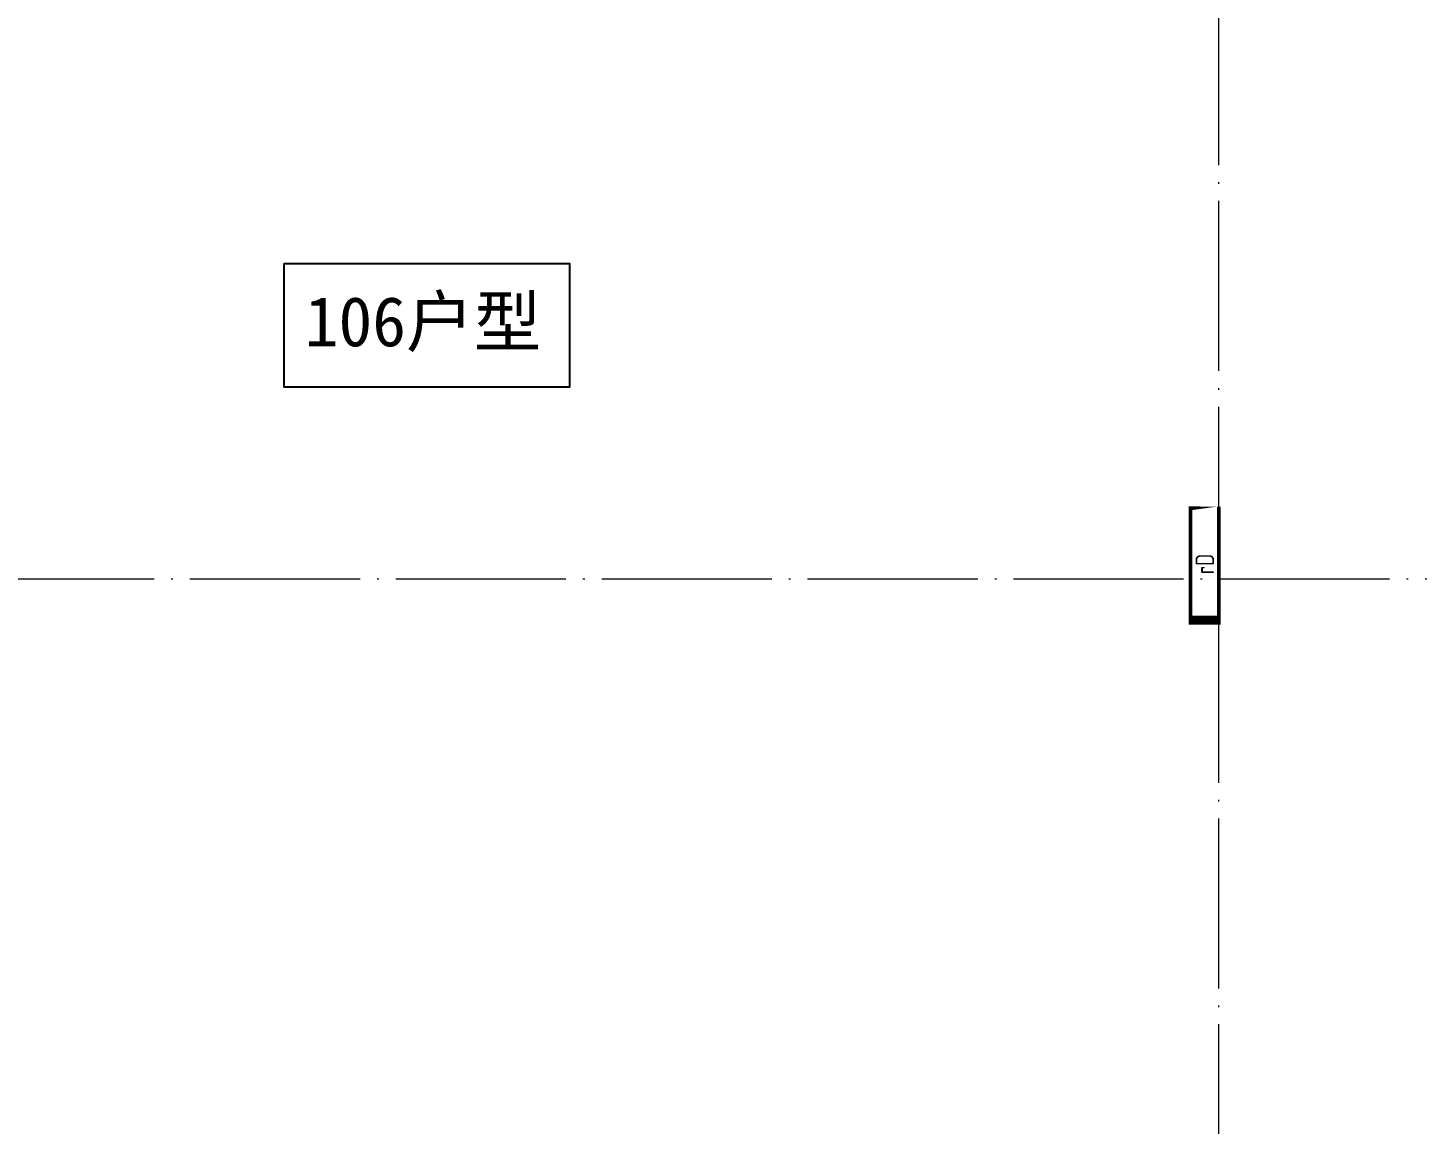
# Model space of a CAD drawing. Extents: x 27938 to 983267, y -209821 to 1628073.
# Drawn here: x 711717 to 716617, y 521118 to 524985 of the extents above; entities that cross this region are included whole.
import ezdxf

# ---------------------------------------------------------------- set-up
doc = ezdxf.new("R2010")
doc.units = 0
doc.header["$LTSCALE"] = 1000
doc.header["$MEASUREMENT"] = 0
doc.linetypes.add('DOTE', pattern=[2.4200000000000004, 2, -0.2, 0.02, -0.2])
doc.layers.add('3.5方案汇报，与郭总、侯月琴确定户型_t8$0$2020.03.04 -1安徽标准化洋房户型(UA）_t8_t8$0$看线', color=154, linetype='Continuous')
doc.layers.add('PUB_TEXT', color=4, linetype='Continuous')
doc.layers.add('DOTE', color=19, linetype='DOTE', lineweight=9)
doc.layers.add('EQUIP-消防', color=3, linetype='Continuous', lineweight=20)
doc.styles.add('房间名称', font='TSSDENG', dxfattribs={"width": 0.8, "bigfont": 'HZTXT'})
doc.styles.add('黑体', font='')
doc.styles.get('黑体').set_extended_font_data('SimHei')

# ---------------------------------------------------------------- blocks, each defined once
blk = doc.blocks.new('GFDGDGRDGRDG')
at = {"layer": 'DOTE', "linetype": 'DOTE', "ltscale": 0.3}
for p, q in [((609093.6750460382, 360558.3317887957), (609093.6750460381, 376108.3318260653)), ((626393.6739016924, 366358.3321396253), (573593.6739016977, 366358.3321396253))]:
    blk.add_line(p, q, dxfattribs=at)
blk = doc.blocks.new('FSFSFSFSEG')
at = {"layer": 'EQUIP-消防', "const_width": 12.82051282052028}
blk.add_lwpolyline([(136866.5605577994, 335152.5449090759), (136466.5605577994, 335152.5449090774), (136466.5605577991, 335052.5449090772), (136866.5605577991, 335052.5449090757)], close=True, dxfattribs=at)
at = {"layer": 'PUB_TEXT', "color": 7, "true_color": 0xffffff, "style": '房间名称', "width": 0.8}
blk.add_text('rD', height=64.8, dxfattribs=at).set_placement((136633.7425204425, 335069.0046025831))
blk = doc.blocks.new('HGFHGGGDFGRD')
at = {"rotation": 90}
blk.add_blockref('FSFSFSFSEG', (1050969.129460297, 232007.1645872724), dxfattribs=at)

msp = doc.modelspace()

# ---------------------------------------------------------------- linework, layer by layer
at = {"color": 1}
msp.add_lwpolyline([(712621.281297564, 524153.5574819295), (713627.281297564, 524153.5574819295), (713627.281297564, 523717.5574819295), (712621.281297564, 523717.5574819295)], close=True, dxfattribs=at)

# ---------------------------------------------------------------- block references
msp.add_blockref('HGFHGGGDFGRD', (-6.984919309616089e-10, 154416.7234765471))
at = {"layer": '3.5方案汇报，与郭总、侯月琴确定户型_t8$0$2020.03.04 -1安徽标准化洋房户型(UA）_t8_t8$0$看线', "ltscale": 10}
msp.add_blockref('GFDGDGRDGRDG', (106822.9047994823, 156682.1164820155), dxfattribs=at)

# ---------------------------------------------------------------- texts
at = {"color": 1, "style": '黑体'}
msp.add_text('106户型', height=175, dxfattribs=at).set_placement((712693.3275733173, 523861.3703663662))

doc.saveas('drawing.dxf')
